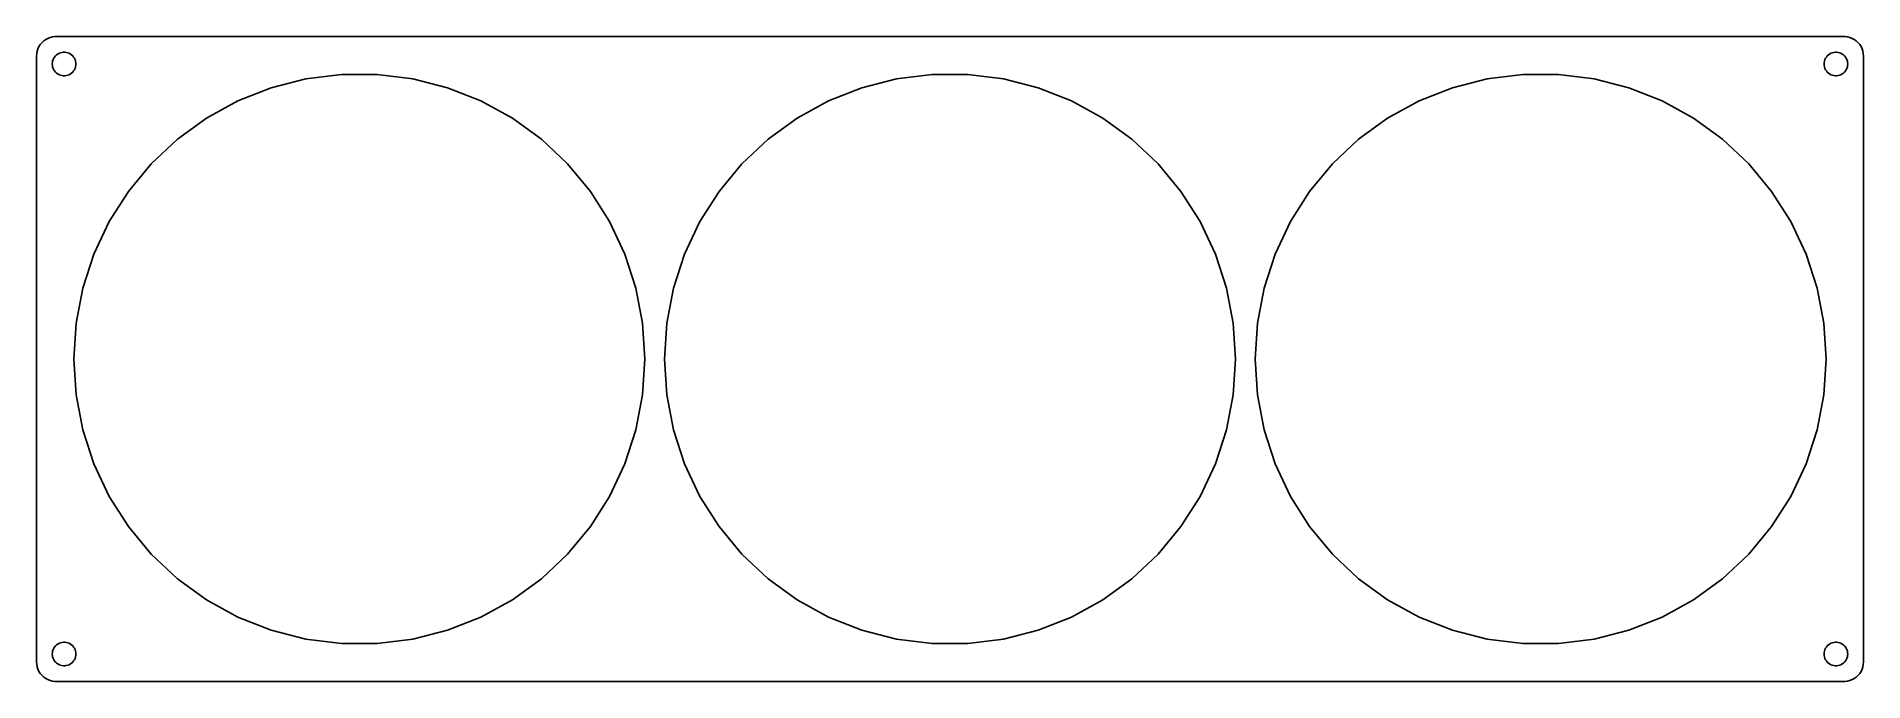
# Model space of a CAD drawing. Header units: metres. Extents: x -232 to 232, y -82 to 82.
import ezdxf

# ---------------------------------------------------------------- set-up
doc = ezdxf.new("R2010")
doc.units = ezdxf.units.M

msp = doc.modelspace()

# ---------------------------------------------------------------- linework, layer by layer
for p, q in [((-231.382, 79.4088), (-231.649, 78.8406)), ((-231.045, 79.9389), (-231.382, 79.4088)), ((-230.645, 80.4227), (-231.045, 79.9389)), ((-230.187, 80.8526), (-230.645, 80.4227)), ((-229.679, 81.2216), (-230.187, 80.8526)), ((-229.129, 81.5241), (-229.679, 81.2216)), ((-228.545, 81.7553), (-229.129, 81.5241)), ((-227.937, 81.9114), (-228.545, 81.7553)), ((-227.314, 81.9901), (-227.937, 81.9114)), ((227.314, 81.9901), (-227.314, 81.9901)), ((227.937, 81.9114), (227.314, 81.9901)), ((228.545, 81.7553), (227.937, 81.9114)), ((229.129, 81.5241), (228.545, 81.7553)), ((229.679, 81.2216), (229.129, 81.5241)), ((230.187, 80.8526), (229.679, 81.2216)), ((230.645, 80.4227), (230.187, 80.8526)), ((231.045, 79.9389), (230.645, 80.4227)), ((231.382, 79.4088), (231.045, 79.9389)), ((231.649, 78.8406), (231.382, 79.4088)), ((-231.961, 77.6267), (-232, 77)), ((-232, 77), (-232, -77)), ((-231.843, 78.2434), (-231.961, 77.6267)), ((-231.649, 78.8406), (-231.843, 78.2434)), ((-228, 75), (-227.976, 75.376)), ((-227.976, 74.624), (-228, 75)), ((-227.976, 75.376), (-227.906, 75.7461)), ((-227.906, 74.2539), (-227.976, 74.624)), ((-227.906, 75.7461), (-227.789, 76.1044)), ((-227.789, 73.8956), (-227.906, 74.2539)), ((-227.789, 76.1044), (-227.629, 76.4453)), ((-227.629, 76.4453), (-227.427, 76.7634)), ((-227.427, 76.7634), (-227.187, 77.0536)), ((-227.187, 77.0536), (-226.912, 77.3115)), ((-226.912, 77.3115), (-226.607, 77.533)), ((-226.607, 77.533), (-226.277, 77.7145)), ((-226.277, 77.7145), (-225.927, 77.8532)), ((-225.927, 77.8532), (-225.562, 77.9469)), ((-225.562, 77.9469), (-225.188, 77.9941)), ((-225.188, 77.9941), (-224.812, 77.9941)), ((-224.812, 77.9941), (-224.438, 77.9469)), ((-224.438, 77.9469), (-224.073, 77.8532)), ((-224.073, 77.8532), (-223.723, 77.7145)), ((-223.723, 77.7145), (-223.393, 77.533)), ((-223.393, 77.533), (-223.088, 77.3115)), ((-223.088, 77.3115), (-222.813, 77.0536)), ((-222.813, 77.0536), (-222.573, 76.7634)), ((-222.573, 76.7634), (-222.371, 76.4453)), ((-222.371, 76.4453), (-222.211, 76.1044)), ((-222.211, 76.1044), (-222.094, 75.7461)), ((-222.094, 74.2539), (-222.211, 73.8956)), ((-222.094, 75.7461), (-222.024, 75.376)), ((-222.024, 74.624), (-222.094, 74.2539)), ((-222.024, 75.376), (-222, 75)), ((-222, 75), (-222.024, 74.624)), ((222, 75), (222.024, 75.376)), ((222.024, 74.624), (222, 75)), ((222.024, 75.376), (222.094, 75.7461)), ((222.094, 74.2539), (222.024, 74.624)), ((222.094, 75.7461), (222.211, 76.1044)), ((222.211, 73.8956), (222.094, 74.2539)), ((222.211, 76.1044), (222.371, 76.4453)), ((222.371, 76.4453), (222.573, 76.7634)), ((222.573, 76.7634), (222.813, 77.0536)), ((222.813, 77.0536), (223.088, 77.3115)), ((223.088, 77.3115), (223.393, 77.533)), ((223.393, 77.533), (223.723, 77.7145)), ((223.723, 77.7145), (224.073, 77.8532)), ((224.073, 77.8532), (224.438, 77.9469)), ((224.438, 77.9469), (224.812, 77.9941)), ((224.812, 77.9941), (225.188, 77.9941)), ((225.188, 77.9941), (225.562, 77.9469)), ((225.562, 77.9469), (225.927, 77.8532)), ((225.927, 77.8532), (226.277, 77.7145)), ((226.277, 77.7145), (226.607, 77.533)), ((226.607, 77.533), (226.912, 77.3115)), ((226.912, 77.3115), (227.187, 77.0536)), ((227.187, 77.0536), (227.427, 76.7634)), ((227.427, 76.7634), (227.629, 76.4453)), ((227.629, 76.4453), (227.789, 76.1044)), ((227.789, 76.1044), (227.906, 75.7461)), ((227.906, 74.2539), (227.789, 73.8956)), ((227.906, 75.7461), (227.976, 75.376)), ((227.976, 74.624), (227.906, 74.2539)), ((227.976, 75.376), (228, 75)), ((228, 75), (227.976, 74.624)), ((231.843, 78.2434), (231.649, 78.8406)), ((231.961, 77.6267), (231.843, 78.2434)), ((232, 77), (231.961, 77.6267)), ((232, -77), (232, 77)), ((-227.629, 73.5547), (-227.789, 73.8956)), ((-227.427, 73.2366), (-227.629, 73.5547)), ((-227.187, 72.9464), (-227.427, 73.2366)), ((-226.912, 72.6885), (-227.187, 72.9464)), ((-226.607, 72.467), (-226.912, 72.6885)), ((-226.277, 72.2855), (-226.607, 72.467)), ((-225.927, 72.1468), (-226.277, 72.2855)), ((-225.562, 72.0531), (-225.927, 72.1468)), ((-225.188, 72.0059), (-225.562, 72.0531)), ((-224.812, 72.0059), (-225.188, 72.0059)), ((-224.438, 72.0531), (-224.812, 72.0059)), ((-224.073, 72.1468), (-224.438, 72.0531)), ((-223.723, 72.2855), (-224.073, 72.1468)), ((-223.393, 72.467), (-223.723, 72.2855)), ((-223.088, 72.6885), (-223.393, 72.467)), ((-222.813, 72.9464), (-223.088, 72.6885)), ((-222.573, 73.2366), (-222.813, 72.9464)), ((-222.371, 73.5547), (-222.573, 73.2366)), ((-222.211, 73.8956), (-222.371, 73.5547)), ((-172.404, 68.9516), (-163.585, 71.2158)), ((-163.585, 71.2158), (-154.552, 72.3569)), ((-154.552, 72.3569), (-145.448, 72.3569)), ((-145.448, 72.3569), (-136.415, 71.2158)), ((-136.415, 71.2158), (-127.596, 68.9516)), ((-22.4037, 68.9516), (-13.5851, 71.2158)), ((-13.5851, 71.2158), (-4.5523, 72.3569)), ((-4.5523, 72.3569), (4.5523, 72.3569)), ((4.5523, 72.3569), (13.5851, 71.2158)), ((13.5851, 71.2158), (22.4037, 68.9516)), ((127.596, 68.9516), (136.415, 71.2158)), ((136.415, 71.2158), (145.448, 72.3569)), ((145.448, 72.3569), (154.552, 72.3569)), ((154.552, 72.3569), (163.585, 71.2158)), ((163.585, 71.2158), (172.404, 68.9516)), ((222.371, 73.5547), (222.211, 73.8956)), ((222.573, 73.2366), (222.371, 73.5547)), ((222.813, 72.9464), (222.573, 73.2366)), ((223.088, 72.6885), (222.813, 72.9464)), ((223.393, 72.467), (223.088, 72.6885)), ((223.723, 72.2855), (223.393, 72.467)), ((224.073, 72.1468), (223.723, 72.2855)), ((224.438, 72.0531), (224.073, 72.1468)), ((224.812, 72.0059), (224.438, 72.0531)), ((225.188, 72.0059), (224.812, 72.0059)), ((225.562, 72.0531), (225.188, 72.0059)), ((225.927, 72.1468), (225.562, 72.0531)), ((226.277, 72.2855), (225.927, 72.1468)), ((226.607, 72.467), (226.277, 72.2855)), ((226.912, 72.6885), (226.607, 72.467)), ((227.187, 72.9464), (226.912, 72.6885)), ((227.427, 73.2366), (227.187, 72.9464)), ((227.629, 73.5547), (227.427, 73.2366)), ((227.789, 73.8956), (227.629, 73.5547)), ((-188.847, 61.2138), (-180.869, 65.6)), ((-180.869, 65.6), (-172.404, 68.9516)), ((-127.596, 68.9516), (-119.131, 65.6)), ((-119.131, 65.6), (-111.153, 61.2138)), ((-38.8474, 61.2138), (-30.869, 65.6)), ((-30.869, 65.6), (-22.4037, 68.9516)), ((22.4037, 68.9516), (30.869, 65.6)), ((30.869, 65.6), (38.8474, 61.2138)), ((111.153, 61.2138), (119.131, 65.6)), ((119.131, 65.6), (127.596, 68.9516)), ((172.404, 68.9516), (180.869, 65.6)), ((180.869, 65.6), (188.847, 61.2138)), ((-196.213, 55.8622), (-188.847, 61.2138)), ((-111.153, 61.2138), (-103.787, 55.8622)), ((-46.2132, 55.8622), (-38.8474, 61.2138)), ((38.8474, 61.2138), (46.2132, 55.8622)), ((103.787, 55.8622), (111.153, 61.2138)), ((188.847, 61.2138), (196.213, 55.8622)), ((-202.85, 49.6297), (-196.213, 55.8622)), ((-103.787, 55.8622), (-97.1498, 49.6297)), ((-52.8502, 49.6297), (-46.2132, 55.8622)), ((46.2132, 55.8622), (52.8502, 49.6297)), ((97.1498, 49.6297), (103.787, 55.8622)), ((196.213, 55.8622), (202.85, 49.6297)), ((-208.654, 42.6144), (-202.85, 49.6297)), ((-97.1498, 49.6297), (-91.3463, 42.6144)), ((-58.6537, 42.6144), (-52.8502, 49.6297)), ((52.8502, 49.6297), (58.6537, 42.6144)), ((91.3463, 42.6144), (97.1498, 49.6297)), ((202.85, 49.6297), (208.654, 42.6144)), ((-213.532, 34.9271), (-208.654, 42.6144)), ((-91.3463, 42.6144), (-86.4678, 34.9271)), ((-63.5322, 34.9271), (-58.6537, 42.6144)), ((58.6537, 42.6144), (63.5322, 34.9271)), ((86.4678, 34.9271), (91.3463, 42.6144)), ((208.654, 42.6144), (213.532, 34.9271)), ((-217.409, 26.689), (-213.532, 34.9271)), ((-86.4678, 34.9271), (-82.5912, 26.689)), ((-67.4088, 26.689), (-63.5322, 34.9271)), ((63.5322, 34.9271), (67.4088, 26.689)), ((82.5912, 26.689), (86.4678, 34.9271)), ((213.532, 34.9271), (217.409, 26.689)), ((-220.222, 18.03), (-217.409, 26.689)), ((-82.5912, 26.689), (-79.7777, 18.03)), ((-70.2223, 18.03), (-67.4088, 26.689)), ((67.4088, 26.689), (70.2223, 18.03)), ((79.7777, 18.03), (82.5912, 26.689)), ((217.409, 26.689), (220.222, 18.03)), ((-221.928, 9.0867), (-220.222, 18.03)), ((-79.7777, 18.03), (-78.0717, 9.0867)), ((-71.9283, 9.0867), (-70.2223, 18.03)), ((70.2223, 18.03), (71.9283, 9.0867)), ((78.0717, 9.0867), (79.7777, 18.03)), ((220.222, 18.03), (221.928, 9.0867)), ((-222.5, 0), (-221.928, 9.0867)), ((-78.0717, 9.0867), (-77.5, 0)), ((-72.5, 0), (-71.9283, 9.0867)), ((71.9283, 9.0867), (72.5, 0)), ((77.5, 0), (78.0717, 9.0867)), ((221.928, 9.0867), (222.5, 0)), ((-221.928, -9.0867), (-222.5, 0)), ((-77.5, 0), (-78.0717, -9.0867)), ((-71.9283, -9.0867), (-72.5, 0)), ((72.5, 0), (71.9283, -9.0867)), ((78.0717, -9.0867), (77.5, 0)), ((222.5, 0), (221.928, -9.0867)), ((-220.222, -18.03), (-221.928, -9.0867)), ((-78.0717, -9.0867), (-79.7777, -18.03)), ((-70.2223, -18.03), (-71.9283, -9.0867)), ((71.9283, -9.0867), (70.2223, -18.03)), ((79.7777, -18.03), (78.0717, -9.0867)), ((221.928, -9.0867), (220.222, -18.03)), ((-217.409, -26.689), (-220.222, -18.03)), ((-79.7777, -18.03), (-82.5912, -26.689)), ((-67.4088, -26.689), (-70.2223, -18.03)), ((70.2223, -18.03), (67.4088, -26.689)), ((82.5912, -26.689), (79.7777, -18.03)), ((220.222, -18.03), (217.409, -26.689)), ((-213.532, -34.9271), (-217.409, -26.689)), ((-82.5912, -26.689), (-86.4678, -34.9271)), ((-63.5322, -34.9271), (-67.4088, -26.689)), ((67.4088, -26.689), (63.5322, -34.9271)), ((86.4678, -34.9271), (82.5912, -26.689)), ((217.409, -26.689), (213.532, -34.9271)), ((-208.654, -42.6144), (-213.532, -34.9271)), ((-86.4678, -34.9271), (-91.3463, -42.6144)), ((-58.6537, -42.6144), (-63.5322, -34.9271)), ((63.5322, -34.9271), (58.6537, -42.6144)), ((91.3463, -42.6144), (86.4678, -34.9271)), ((213.532, -34.9271), (208.654, -42.6144)), ((-202.85, -49.6297), (-208.654, -42.6144)), ((-91.3463, -42.6144), (-97.1498, -49.6297)), ((-52.8502, -49.6297), (-58.6537, -42.6144)), ((58.6537, -42.6144), (52.8502, -49.6297)), ((97.1498, -49.6297), (91.3463, -42.6144)), ((208.654, -42.6144), (202.85, -49.6297)), ((-196.213, -55.8622), (-202.85, -49.6297)), ((-97.1498, -49.6297), (-103.787, -55.8622)), ((-46.2132, -55.8622), (-52.8502, -49.6297)), ((52.8502, -49.6297), (46.2132, -55.8622)), ((103.787, -55.8622), (97.1498, -49.6297)), ((202.85, -49.6297), (196.213, -55.8622)), ((-188.847, -61.2138), (-196.213, -55.8622)), ((-103.787, -55.8622), (-111.153, -61.2138)), ((-38.8474, -61.2138), (-46.2132, -55.8622)), ((46.2132, -55.8622), (38.8474, -61.2138)), ((111.153, -61.2138), (103.787, -55.8622)), ((196.213, -55.8622), (188.847, -61.2138)), ((-180.869, -65.6), (-188.847, -61.2138)), ((-111.153, -61.2138), (-119.131, -65.6)), ((-30.869, -65.6), (-38.8474, -61.2138)), ((38.8474, -61.2138), (30.869, -65.6)), ((119.131, -65.6), (111.153, -61.2138)), ((188.847, -61.2138), (180.869, -65.6)), ((-172.404, -68.9516), (-180.869, -65.6)), ((-163.585, -71.2158), (-172.404, -68.9516)), ((-127.596, -68.9516), (-136.415, -71.2158)), ((-119.131, -65.6), (-127.596, -68.9516)), ((-22.4037, -68.9516), (-30.869, -65.6)), ((-13.5851, -71.2158), (-22.4037, -68.9516)), ((22.4037, -68.9516), (13.5851, -71.2158)), ((30.869, -65.6), (22.4037, -68.9516)), ((127.596, -68.9516), (119.131, -65.6)), ((136.415, -71.2158), (127.596, -68.9516)), ((172.404, -68.9516), (163.585, -71.2158)), ((180.869, -65.6), (172.404, -68.9516)), ((-227.906, -74.2539), (-227.789, -73.8956)), ((-227.789, -73.8956), (-227.629, -73.5547)), ((-227.629, -73.5547), (-227.427, -73.2366)), ((-227.427, -73.2366), (-227.187, -72.9464)), ((-227.187, -72.9464), (-226.912, -72.6885)), ((-226.912, -72.6885), (-226.607, -72.467)), ((-226.607, -72.467), (-226.277, -72.2855)), ((-226.277, -72.2855), (-225.927, -72.1468)), ((-225.927, -72.1468), (-225.562, -72.0531)), ((-225.562, -72.0531), (-225.188, -72.0059)), ((-225.188, -72.0059), (-224.812, -72.0059)), ((-224.812, -72.0059), (-224.438, -72.0531)), ((-224.438, -72.0531), (-224.073, -72.1468)), ((-224.073, -72.1468), (-223.723, -72.2855)), ((-223.723, -72.2855), (-223.393, -72.467)), ((-223.393, -72.467), (-223.088, -72.6885)), ((-223.088, -72.6885), (-222.813, -72.9464)), ((-222.813, -72.9464), (-222.573, -73.2366)), ((-222.573, -73.2366), (-222.371, -73.5547)), ((-222.371, -73.5547), (-222.211, -73.8956)), ((-222.211, -73.8956), (-222.094, -74.2539)), ((-154.552, -72.3569), (-163.585, -71.2158)), ((-145.448, -72.3569), (-154.552, -72.3569)), ((-136.415, -71.2158), (-145.448, -72.3569)), ((-4.5523, -72.3569), (-13.5851, -71.2158)), ((4.5523, -72.3569), (-4.5523, -72.3569)), ((13.5851, -71.2158), (4.5523, -72.3569)), ((145.448, -72.3569), (136.415, -71.2158)), ((154.552, -72.3569), (145.448, -72.3569)), ((163.585, -71.2158), (154.552, -72.3569)), ((222.094, -74.2539), (222.211, -73.8956)), ((222.211, -73.8956), (222.371, -73.5547)), ((222.371, -73.5547), (222.573, -73.2366)), ((222.573, -73.2366), (222.813, -72.9464)), ((222.813, -72.9464), (223.088, -72.6885)), ((223.088, -72.6885), (223.393, -72.467)), ((223.393, -72.467), (223.723, -72.2855)), ((223.723, -72.2855), (224.073, -72.1468)), ((224.073, -72.1468), (224.438, -72.0531)), ((224.438, -72.0531), (224.812, -72.0059)), ((224.812, -72.0059), (225.188, -72.0059)), ((225.188, -72.0059), (225.562, -72.0531)), ((225.562, -72.0531), (225.927, -72.1468)), ((225.927, -72.1468), (226.277, -72.2855)), ((226.277, -72.2855), (226.607, -72.467)), ((226.607, -72.467), (226.912, -72.6885)), ((226.912, -72.6885), (227.187, -72.9464)), ((227.187, -72.9464), (227.427, -73.2366)), ((227.427, -73.2366), (227.629, -73.5547)), ((227.629, -73.5547), (227.789, -73.8956)), ((227.789, -73.8956), (227.906, -74.2539)), ((-232, -77), (-231.961, -77.6267)), ((-231.961, -77.6267), (-231.843, -78.2434)), ((-231.843, -78.2434), (-231.649, -78.8406)), ((-231.649, -78.8406), (-231.382, -79.4088)), ((-228, -75), (-227.976, -74.624)), ((-227.976, -75.376), (-228, -75)), ((-227.976, -74.624), (-227.906, -74.2539)), ((-227.906, -75.7461), (-227.976, -75.376)), ((-227.789, -76.1044), (-227.906, -75.7461)), ((-227.629, -76.4453), (-227.789, -76.1044)), ((-227.427, -76.7634), (-227.629, -76.4453)), ((-227.187, -77.0536), (-227.427, -76.7634)), ((-226.912, -77.3115), (-227.187, -77.0536)), ((-226.607, -77.533), (-226.912, -77.3115)), ((-226.277, -77.7145), (-226.607, -77.533)), ((-225.927, -77.8532), (-226.277, -77.7145)), ((-225.562, -77.9469), (-225.927, -77.8532)), ((-225.188, -77.9941), (-225.562, -77.9469)), ((-224.812, -77.9941), (-225.188, -77.9941)), ((-224.438, -77.9469), (-224.812, -77.9941)), ((-224.073, -77.8532), (-224.438, -77.9469)), ((-223.723, -77.7145), (-224.073, -77.8532)), ((-223.393, -77.533), (-223.723, -77.7145)), ((-223.088, -77.3115), (-223.393, -77.533)), ((-222.813, -77.0536), (-223.088, -77.3115)), ((-222.573, -76.7634), (-222.813, -77.0536)), ((-222.371, -76.4453), (-222.573, -76.7634)), ((-222.211, -76.1044), (-222.371, -76.4453)), ((-222.094, -75.7461), (-222.211, -76.1044)), ((-222.094, -74.2539), (-222.024, -74.624)), ((-222.024, -75.376), (-222.094, -75.7461)), ((-222.024, -74.624), (-222, -75)), ((-222, -75), (-222.024, -75.376)), ((222, -75), (222.024, -74.624)), ((222.024, -75.376), (222, -75)), ((222.024, -74.624), (222.094, -74.2539)), ((222.094, -75.7461), (222.024, -75.376)), ((222.211, -76.1044), (222.094, -75.7461)), ((222.371, -76.4453), (222.211, -76.1044)), ((222.573, -76.7634), (222.371, -76.4453)), ((222.813, -77.0536), (222.573, -76.7634)), ((223.088, -77.3115), (222.813, -77.0536)), ((223.393, -77.533), (223.088, -77.3115)), ((223.723, -77.7145), (223.393, -77.533)), ((224.073, -77.8532), (223.723, -77.7145)), ((224.438, -77.9469), (224.073, -77.8532)), ((224.812, -77.9941), (224.438, -77.9469)), ((225.188, -77.9941), (224.812, -77.9941)), ((225.562, -77.9469), (225.188, -77.9941)), ((225.927, -77.8532), (225.562, -77.9469)), ((226.277, -77.7145), (225.927, -77.8532)), ((226.607, -77.533), (226.277, -77.7145)), ((226.912, -77.3115), (226.607, -77.533)), ((227.187, -77.0536), (226.912, -77.3115)), ((227.427, -76.7634), (227.187, -77.0536)), ((227.629, -76.4453), (227.427, -76.7634)), ((227.789, -76.1044), (227.629, -76.4453)), ((227.906, -75.7461), (227.789, -76.1044)), ((227.906, -74.2539), (227.976, -74.624)), ((227.976, -75.376), (227.906, -75.7461)), ((227.976, -74.624), (228, -75)), ((228, -75), (227.976, -75.376)), ((231.382, -79.4088), (231.649, -78.8406)), ((231.649, -78.8406), (231.843, -78.2434)), ((231.843, -78.2434), (231.961, -77.6267)), ((231.961, -77.6267), (232, -77)), ((-231.382, -79.4088), (-231.045, -79.9389)), ((-231.045, -79.9389), (-230.645, -80.4227)), ((-230.645, -80.4227), (-230.187, -80.8526)), ((-230.187, -80.8526), (-229.679, -81.2216)), ((-229.679, -81.2216), (-229.129, -81.5241)), ((-229.129, -81.5241), (-228.545, -81.7553)), ((-228.545, -81.7553), (-227.937, -81.9114)), ((-227.937, -81.9114), (-227.314, -81.9901)), ((-227.314, -81.9901), (227.314, -81.9901)), ((227.314, -81.9901), (227.937, -81.9114)), ((227.937, -81.9114), (228.545, -81.7553)), ((228.545, -81.7553), (229.129, -81.5241)), ((229.129, -81.5241), (229.679, -81.2216)), ((229.679, -81.2216), (230.187, -80.8526)), ((230.187, -80.8526), (230.645, -80.4227)), ((230.645, -80.4227), (231.045, -79.9389)), ((231.045, -79.9389), (231.382, -79.4088))]:
    msp.add_line(p, q)

doc.saveas('drawing.dxf')
